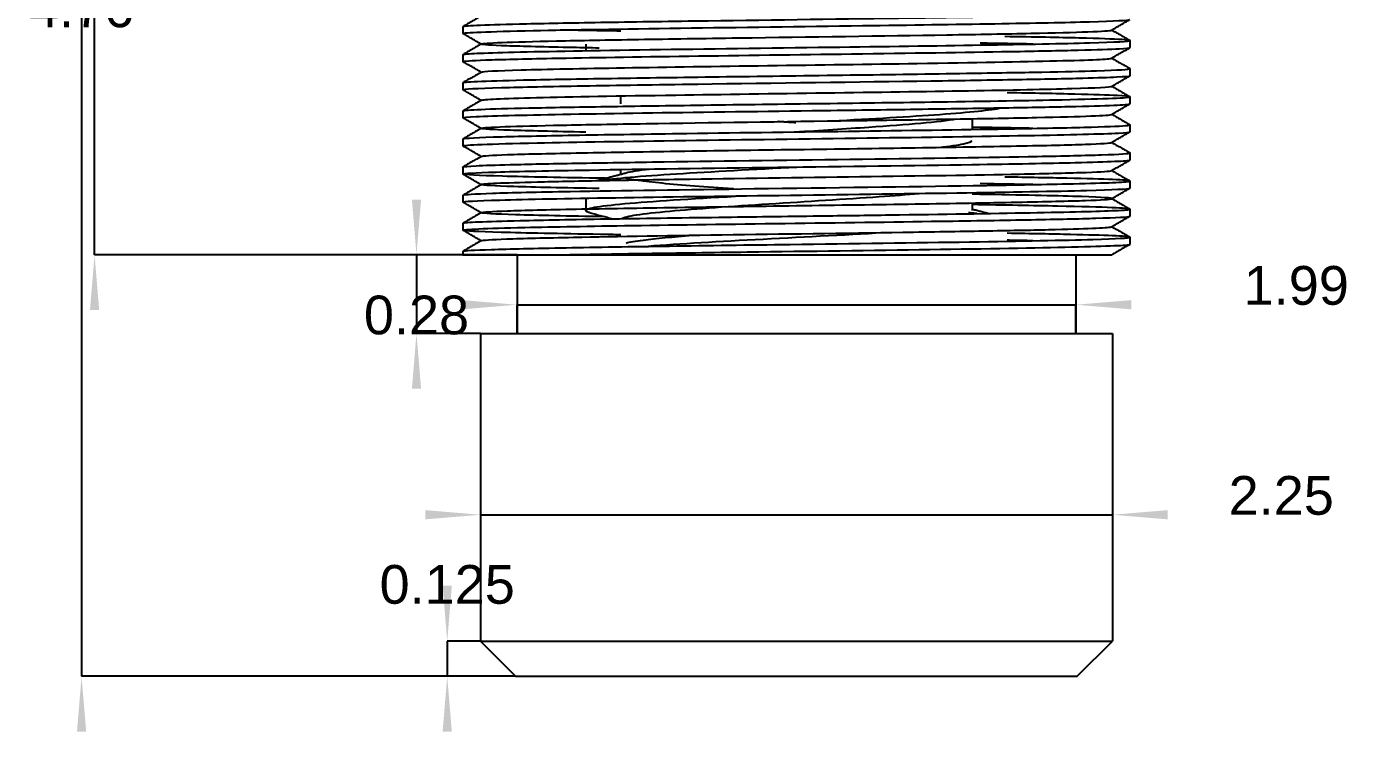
# Model space of a CAD drawing. Header units: millimetres. Extents: x 21 to 283, y 35 to 198.
# Drawn here: x 21 to 140.5, y 63.8 to 127.6 of the extents above; entities that cross this region are included whole.
import ezdxf
from ezdxf.enums import TextEntityAlignment as Align

# ---------------------------------------------------------------- set-up
doc = ezdxf.new("R2010")
doc.units = ezdxf.units.MM
doc.layers.get('0').update_dxf_attribs({"linetype": 'CONTINUOUS'})
for name, color, linetype in [('Dimension004', 7, 'CONTINUOUS'), ('Dimension005', 7, 'CONTINUOUS'), ('Dimension006', 7, 'CONTINUOUS'), ('Dimension007', 7, 'CONTINUOUS'), ('Dimension012', 7, 'CONTINUOUS'), ('Dimension013', 7, 'CONTINUOUS'), ('ProjItem', 7, 'CONTINUOUS')]:
    doc.layers.add(name, color=color, linetype=linetype)
doc.styles.get("Standard").update_dxf_attribs({"font": 'arial.ttf'})
doc.dimstyles.get("Standard").update_dxf_attribs({"dimscale": 0, "dimtxt": 2.5, "dimasz": 2.5, "dimexe": 1.25, "dimexo": 0.625, "dimtad": 1, "dimtxsty": 'STANDARD', "dimcen": 2.5, "dimazin": 3, "dimtfac": 1, "dimtmove": 0, "dimatfit": 3})

# ---------------------------------------------------------------- blocks, each defined once
blk = doc.blocks.new('*Dimension004')
at = {"color": 0}
for points in [[(26.7768, 194.729), (27.6102, 194.729), (27.1935, 189.729)], [(26.7768, 101.925), (27.6102, 101.925), (27.1935, 106.925)]]:
    blk.add_solid(points, dxfattribs=at)
at = {"layer": 'Dimension004'}
for p, q in [((57.2464, 189.729), (27.1935, 189.729)), ((27.1935, 106.925), (27.1935, 189.729)), ((65.4062, 106.925), (27.1935, 106.925))]:
    blk.add_line(p, q, dxfattribs=at)
blk.add_text('3.26', height=3.5, dxfattribs=at).set_placement((27.1935, 150.087), align=Align.CENTER)
blk = doc.blocks.new('*Dimension005')
at = {"color": 0}
for points in [[(55.8943, 111.925), (56.7277, 111.925), (56.311, 106.925)], [(55.8943, 94.813), (56.7277, 94.813), (56.311, 99.813)]]:
    blk.add_solid(points, dxfattribs=at)
at = {"layer": 'Dimension005'}
for p, q in [((65.4062, 106.925), (56.311, 106.925)), ((56.311, 106.925), (56.311, 99.813)), ((62.1042, 99.813), (56.311, 99.813))]:
    blk.add_line(p, q, dxfattribs=at)
blk.add_text('0.28', height=3.5, dxfattribs=at).set_placement((56.311, 99.7378), align=Align.CENTER)
blk = doc.blocks.new('*Dimension006')
at = {"color": 0}
for points in [[(58.6737, 77), (59.5071, 77), (59.0904, 72)], [(58.6737, 63.825), (59.5071, 63.825), (59.0904, 68.825)]]:
    blk.add_solid(points, dxfattribs=at)
at = {"layer": 'Dimension006'}
for p, q in [((62.1042, 72), (59.0904, 72)), ((59.0904, 72), (59.0904, 68.825)), ((65.2792, 68.825), (59.0904, 68.825))]:
    blk.add_line(p, q, dxfattribs=at)
blk.add_text('0.125', height=3.5, dxfattribs=at).set_placement((59.0904, 75.3796), align=Align.CENTER)
blk = doc.blocks.new('*Dimension007')
at = {"color": 0}
for points in [[(25.6031, 194.729), (26.4365, 194.729), (26.0198, 189.729)], [(25.6031, 63.825), (26.4365, 63.825), (26.0198, 68.825)]]:
    blk.add_solid(points, dxfattribs=at)
at = {"layer": 'Dimension007'}
for p, q in [((57.2464, 189.729), (26.0198, 189.729)), ((26.0198, 189.729), (26.0198, 68.825)), ((65.2792, 68.825), (26.0198, 68.825))]:
    blk.add_line(p, q, dxfattribs=at)
blk.add_text('4.76', height=3.5, dxfattribs=at).set_placement((26.0198, 127.503), align=Align.CENTER)
blk = doc.blocks.new('*Dimension012')
at = {"color": 0}
for points in [[(60.4062, 102.828), (60.4062, 101.995), (65.4062, 102.412)], [(120.952, 102.828), (120.952, 101.995), (115.952, 102.412)]]:
    blk.add_solid(points, dxfattribs=at)
at = {"layer": 'Dimension012'}
for p, q in [((65.4062, 99.813), (65.4062, 102.412)), ((65.4062, 102.412), (115.952, 102.412)), ((115.952, 99.813), (115.952, 102.412))]:
    blk.add_line(p, q, dxfattribs=at)
blk.add_text('1.99', height=3.5, dxfattribs=at).set_placement((135.884, 102.412), align=Align.CENTER)
blk = doc.blocks.new('*Dimension013')
at = {"color": 0}
for points in [[(57.1042, 83.009), (57.1042, 83.8424), (62.1042, 83.4257)], [(124.254, 83.009), (124.254, 83.8424), (119.254, 83.4257)]]:
    blk.add_solid(points, dxfattribs=at)
at = {"layer": 'Dimension013'}
for p, q in [((62.1042, 99.813), (62.1042, 83.4257)), ((119.254, 99.813), (119.254, 83.4257)), ((62.1042, 83.4257), (119.254, 83.4257))]:
    blk.add_line(p, q, dxfattribs=at)
blk.add_text('2.25', height=3.5, dxfattribs=at).set_placement((134.527, 83.4257), align=Align.CENTER)

msp = doc.modelspace()

# ---------------------------------------------------------------- linework, layer by layer
at = {"layer": 'ProjItem'}
for p, q in [((60.5167, 127.562), (60.5167, 126.928)), ((120.842, 126.292), (120.842, 125.658)), ((60.5167, 125.022), (60.5167, 124.388)), ((120.842, 123.752), (120.842, 123.118)), ((60.5167, 122.482), (60.5167, 121.848)), ((74.8042, 120.568), (74.8042, 121.291)), ((120.842, 121.212), (120.842, 120.578)), ((60.5167, 119.942), (60.5167, 119.308)), ((106.554, 119.229), (106.554, 118.261)), ((120.842, 118.672), (120.842, 118.038)), ((60.5167, 117.402), (60.5167, 116.768)), ((120.842, 116.132), (120.842, 115.498)), ((60.5167, 114.862), (60.5167, 114.228)), ((74.8042, 114.218), (74.8042, 114.639)), ((120.842, 113.592), (120.842, 112.958)), ((60.5167, 112.322), (60.5167, 111.688)), ((106.554, 111.609), (106.554, 110.921)), ((120.842, 111.052), (120.842, 110.418)), ((60.5167, 109.782), (60.5167, 109.148)), ((120.842, 108.512), (120.842, 107.878)), ((60.5167, 107.242), (60.5167, 106.925)), ((65.4062, 106.925), (65.4062, 99.813)), ((115.952, 106.925), (115.952, 99.813)), ((62.1042, 99.813), (62.1042, 72)), ((119.254, 99.813), (119.254, 72)), ((62.1042, 72), (65.2792, 68.825)), ((116.079, 68.825), (119.254, 72))]:
    msp.add_line(p, q, dxfattribs=at)
for points, degree, knots in [([(60.5167, 126.928), (60.5156, 126.973), (61.0702, 127.017), (62.151, 127.062), (63.2296, 127.106), (64.8344, 127.151), (66.8775, 127.196), (70.2932, 127.27), (74.964, 127.345), (80.1909, 127.42), (85.4114, 127.494), (91.1843, 127.569), (96.6439, 127.644), (100.956, 127.703), (105.072, 127.762), (108.606, 127.82), (112.143, 127.879), (115.098, 127.938), (117.192, 127.997), (119.468, 128.061), (120.727, 128.125), (120.834, 128.189)], 3, [0, 0, 0, 0, 0.0526233, 0.0526233, 0.0526233, 0.105247, 0.105247, 0.105247, 0.193371, 0.193371, 0.193371, 0.281495, 0.281495, 0.281495, 0.351106, 0.351106, 0.351106, 0.420716, 0.420716, 0.420716, 0.496141, 0.496141, 0.496141, 0.496141]), ([(60.5248, 127.571), (60.5945, 127.612), (61.1275, 127.653), (62.0996, 127.693), (63.0703, 127.734), (64.48, 127.775), (66.2652, 127.815), (68.2581, 127.861), (70.7191, 127.906), (73.5111, 127.952), (76.3016, 127.997), (79.4232, 128.043), (82.6961, 128.088), (88.6817, 128.172), (95.184, 128.255), (101.016, 128.338), (104.497, 128.388), (107.744, 128.438), (110.533, 128.487), (113.325, 128.537), (115.66, 128.587), (117.383, 128.636), (119.649, 128.701), (120.846, 128.767), (120.842, 128.832)], 3, [0.00369526, 0.00369526, 0.00369526, 0.00369526, 0.0518048, 0.0518048, 0.0518048, 0.0999144, 0.0999144, 0.0999144, 0.153665, 0.153665, 0.153665, 0.207415, 0.207415, 0.207415, 0.305742, 0.305742, 0.305742, 0.364435, 0.364435, 0.364435, 0.423127, 0.423127, 0.423127, 0.500156, 0.500156, 0.500156, 0.500156]), ([(62.1763, 125.985), (62.2546, 126.031), (62.8902, 126.077), (64.0469, 126.123), (65.2014, 126.168), (66.8764, 126.214), (68.9763, 126.26), (71.0744, 126.306), (73.5964, 126.352), (76.3983, 126.398), (79.1991, 126.444), (82.2784, 126.49), (85.4606, 126.536), (91.826, 126.627), (98.5875, 126.719), (104.273, 126.811), (107.119, 126.857), (109.698, 126.903), (111.863, 126.949), (114.03, 126.994), (115.783, 127.04), (117.02, 127.086), (118.361, 127.136), (119.098, 127.185), (119.182, 127.235)], 3, [50.292, 50.292, 50.292, 50.292, 50.6326, 50.6326, 50.6326, 50.9731, 50.9731, 50.9731, 51.3137, 51.3137, 51.3137, 51.6542, 51.6542, 51.6542, 52.3353, 52.3353, 52.3353, 52.6759, 52.6759, 52.6759, 53.0164, 53.0164, 53.0164, 53.3846, 53.3846, 53.3846, 53.3846]), ([(60.5167, 124.388), (60.515, 124.438), (61.2237, 124.489), (62.5942, 124.539), (63.9615, 124.589), (65.9906, 124.64), (68.5413, 124.69), (71.9184, 124.757), (76.2219, 124.823), (80.935, 124.89), (85.6444, 124.957), (90.7614, 125.024), (95.6699, 125.09), (100.921, 125.162), (105.93, 125.233), (110.012, 125.304), (112.411, 125.346), (114.496, 125.388), (116.166, 125.43), (117.838, 125.472), (119.096, 125.514), (119.878, 125.556), (120.46, 125.587), (120.779, 125.618), (120.834, 125.649)], 3, [0, 0, 0, 0, 0.0594417, 0.0594417, 0.0594417, 0.118883, 0.118883, 0.118883, 0.197683, 0.197683, 0.197683, 0.276483, 0.276483, 0.276483, 0.360763, 0.360763, 0.360763, 0.41024, 0.41024, 0.41024, 0.459718, 0.459718, 0.459718, 0.496362, 0.496362, 0.496362, 0.496362]), ([(60.5248, 125.031), (60.5896, 125.067), (61.0134, 125.104), (61.7963, 125.14), (62.5756, 125.176), (63.7066, 125.212), (65.1468, 125.249), (68.1069, 125.323), (72.4169, 125.398), (77.4299, 125.473), (82.4349, 125.548), (88.1391, 125.622), (93.6864, 125.697), (98.553, 125.763), (103.297, 125.828), (107.366, 125.894), (111.442, 125.959), (114.843, 126.025), (117.175, 126.09), (119.575, 126.158), (120.847, 126.225), (120.842, 126.292)], 3, [0.00369495, 0.00369495, 0.00369495, 0.00369495, 0.046521, 0.046521, 0.046521, 0.0893471, 0.0893471, 0.0893471, 0.177546, 0.177546, 0.177546, 0.265745, 0.265745, 0.265745, 0.343127, 0.343127, 0.343127, 0.420508, 0.420508, 0.420508, 0.499861, 0.499861, 0.499861, 0.499861]), ([(72.8359, 125.613), (72.0256, 125.628), (71.2531, 125.643), (70.5185, 125.657), (67.9605, 125.709), (65.8969, 125.76), (64.4739, 125.811), (63.0477, 125.863), (62.2633, 125.914), (62.1763, 125.965)], 3, [49.3728, 49.3728, 49.3728, 49.3728, 49.482, 49.482, 49.482, 49.8625, 49.8625, 49.8625, 50.2429, 50.2429, 50.2429, 50.2429]), ([(120.834, 126.301), (120.786, 126.328), (120.541, 126.355), (120.098, 126.382), (119.352, 126.427), (118.043, 126.472), (116.246, 126.518), (114.451, 126.563), (112.167, 126.609), (109.523, 126.654)], 3, [0.503559, 0.503559, 0.503559, 0.503559, 0.535312, 0.535312, 0.535312, 0.58893, 0.58893, 0.58893, 0.642548, 0.642548, 0.642548, 0.642548]), ([(62.1763, 123.445), (62.2848, 123.51), (63.5355, 123.576), (65.786, 123.641), (68.0286, 123.706), (71.2663, 123.771), (75.1312, 123.837), (78.9911, 123.902), (83.4701, 123.967), (88.0588, 124.033), (92.6466, 124.098), (97.3347, 124.163), (101.59, 124.229), (106.66, 124.306), (111.094, 124.384), (114.189, 124.462), (115.74, 124.501), (116.963, 124.54), (117.806, 124.578), (118.65, 124.617), (119.115, 124.656), (119.182, 124.695)], 3, [44.0086, 44.0086, 44.0086, 44.0086, 44.4933, 44.4933, 44.4933, 44.9781, 44.9781, 44.9781, 45.4628, 45.4628, 45.4628, 45.9476, 45.9476, 45.9476, 46.5244, 46.5244, 46.5244, 46.8128, 46.8128, 46.8128, 47.1012, 47.1012, 47.1012, 47.1012]), ([(60.5167, 121.848), (60.5116, 121.913), (61.7168, 121.979), (63.9955, 122.044), (65.8352, 122.097), (68.373, 122.15), (71.4135, 122.203), (74.4513, 122.256), (77.9909, 122.309), (81.7658, 122.362), (88.6218, 122.458), (96.2468, 122.554), (102.817, 122.651), (105.664, 122.692), (108.317, 122.734), (110.649, 122.776), (112.981, 122.817), (114.992, 122.859), (116.584, 122.901), (117.908, 122.935), (118.947, 122.97), (119.663, 123.005), (120.382, 123.039), (120.772, 123.074), (120.834, 123.109)], 3, [0, 0, 0, 0, 0.0772291, 0.0772291, 0.0772291, 0.139769, 0.139769, 0.139769, 0.202309, 0.202309, 0.202309, 0.315922, 0.315922, 0.315922, 0.365147, 0.365147, 0.365147, 0.414371, 0.414371, 0.414371, 0.455278, 0.455278, 0.455278, 0.496184, 0.496184, 0.496184, 0.496184]), ([(60.5248, 122.491), (60.5972, 122.533), (61.1691, 122.576), (62.2126, 122.618), (63.2544, 122.66), (64.768, 122.703), (66.6793, 122.745), (68.8367, 122.793), (71.5021, 122.84), (74.5109, 122.888), (77.518, 122.936), (80.8688, 122.984), (84.3517, 123.031), (91.689, 123.132), (99.6095, 123.232), (106.059, 123.333), (108.587, 123.372), (110.895, 123.412), (112.884, 123.451), (114.875, 123.491), (116.546, 123.53), (117.826, 123.569), (119.806, 123.63), (120.846, 123.691), (120.842, 123.752)], 3, [0.00369721, 0.00369721, 0.00369721, 0.00369721, 0.0536627, 0.0536627, 0.0536627, 0.103628, 0.103628, 0.103628, 0.160073, 0.160073, 0.160073, 0.216518, 0.216518, 0.216518, 0.335386, 0.335386, 0.335386, 0.381937, 0.381937, 0.381937, 0.428488, 0.428488, 0.428488, 0.500232, 0.500232, 0.500232, 0.500232]), ([(62.1762, 120.905), (62.243, 120.944), (62.708, 120.983), (63.5524, 121.021), (64.3956, 121.06), (65.6179, 121.099), (67.169, 121.138), (70.2638, 121.216), (74.6984, 121.293), (79.7683, 121.371), (84.0236, 121.437), (88.7117, 121.502), (93.2996, 121.567), (97.8883, 121.632), (102.367, 121.698), (106.227, 121.763), (110.092, 121.828), (113.33, 121.894), (115.572, 121.959), (117.823, 122.024), (119.074, 122.09), (119.182, 122.155)], 3, [37.7251, 37.7251, 37.7251, 37.7251, 38.0135, 38.0135, 38.0135, 38.3019, 38.3019, 38.3019, 38.8787, 38.8787, 38.8787, 39.3635, 39.3635, 39.3635, 39.8482, 39.8482, 39.8482, 40.333, 40.333, 40.333, 40.8177, 40.8177, 40.8177, 40.8177]), ([(60.5248, 119.951), (60.5959, 119.993), (61.1489, 120.034), (62.1583, 120.076), (63.1661, 120.117), (64.6302, 120.159), (66.4798, 120.2), (68.4251, 120.244), (70.7996, 120.288), (73.4785, 120.331), (76.1563, 120.375), (79.1383, 120.419), (82.2695, 120.463), (89.2399, 120.56), (96.9493, 120.657), (103.517, 120.754), (107.908, 120.819), (111.789, 120.885), (114.715, 120.95), (116.685, 120.993), (118.231, 121.037), (119.269, 121.081), (120.309, 121.124), (120.843, 121.168), (120.842, 121.212)], 3, [0.00369592, 0.00369592, 0.00369592, 0.00369592, 0.0527636, 0.0527636, 0.0527636, 0.101831, 0.101831, 0.101831, 0.153475, 0.153475, 0.153475, 0.205119, 0.205119, 0.205119, 0.320082, 0.320082, 0.320082, 0.396897, 0.396897, 0.396897, 0.448517, 0.448517, 0.448517, 0.500136, 0.500136, 0.500136, 0.500136]), ([(120.834, 121.221), (120.772, 121.256), (120.387, 121.29), (119.678, 121.324), (118.838, 121.365), (117.544, 121.406), (115.859, 121.447), (114.176, 121.488), (112.101, 121.529), (109.729, 121.57)], 3, [0.503829, 0.503829, 0.503829, 0.503829, 0.544488, 0.544488, 0.544488, 0.592882, 0.592882, 0.592882, 0.641276, 0.641276, 0.641276, 0.641276]), ([(60.5167, 119.308), (60.5188, 119.346), (60.9162, 119.384), (61.709, 119.422), (62.4981, 119.46), (63.6747, 119.498), (65.1926, 119.536), (68.0187, 119.607), (72.0552, 119.678), (76.7559, 119.749), (81.4497, 119.82), (86.8053, 119.891), (92.0949, 119.962), (95.1292, 120.003), (98.1485, 120.044), (101.006, 120.084), (103.865, 120.125), (106.562, 120.166), (108.979, 120.207), (111.396, 120.247), (113.532, 120.288), (115.29, 120.329), (117.049, 120.37), (118.43, 120.411), (119.367, 120.451), (120.27, 120.49), (120.766, 120.53), (120.834, 120.569)], 3, [0, 0, 0, 0, 0.0449275, 0.0449275, 0.0449275, 0.089855, 0.089855, 0.089855, 0.173649, 0.173649, 0.173649, 0.257443, 0.257443, 0.257443, 0.305532, 0.305532, 0.305532, 0.353622, 0.353622, 0.353622, 0.401711, 0.401711, 0.401711, 0.449801, 0.449801, 0.449801, 0.496063, 0.496063, 0.496063, 0.496063]), ([(62.1762, 118.365), (62.2606, 118.414), (62.9975, 118.464), (64.338, 118.514), (65.5755, 118.56), (67.3278, 118.605), (69.4949, 118.651), (71.6602, 118.697), (74.2393, 118.743), (77.0848, 118.789), (82.7708, 118.881), (89.5323, 118.973), (95.8978, 119.064), (99.0799, 119.11), (102.159, 119.156), (104.96, 119.202), (107.762, 119.248), (110.284, 119.294), (112.382, 119.34), (114.482, 119.386), (116.157, 119.431), (117.311, 119.477), (118.468, 119.523), (119.104, 119.569), (119.182, 119.615)], 3, [31.4417, 31.4417, 31.4417, 31.4417, 31.8099, 31.8099, 31.8099, 32.1504, 32.1504, 32.1504, 32.491, 32.491, 32.491, 33.1721, 33.1721, 33.1721, 33.5126, 33.5126, 33.5126, 33.8532, 33.8532, 33.8532, 34.1938, 34.1938, 34.1938, 34.5343, 34.5343, 34.5343, 34.5343]), ([(93.872, 119.035), (97.5132, 119.231), (100.961, 119.427), (103.659, 119.623), (106.366, 119.819), (108.312, 120.014), (109.183, 120.21)], 3, [64.5726, 64.5726, 64.5726, 64.5726, 65.1538, 65.1538, 65.1538, 65.7351, 65.7351, 65.7351, 65.7351]), ([(60.5248, 117.411), (60.6292, 117.474), (61.8519, 117.537), (64.0617, 117.6), (65.8248, 117.65), (68.2144, 117.7), (71.0663, 117.751), (73.9158, 117.801), (77.2271, 117.851), (80.7732, 117.901), (85.7518, 117.972), (91.1945, 118.043), (96.3704, 118.113), (101.549, 118.184), (106.458, 118.255), (110.437, 118.325), (113.251, 118.375), (115.608, 118.425), (117.347, 118.475), (119.088, 118.525), (120.211, 118.575), (120.64, 118.625), (120.774, 118.641), (120.842, 118.656), (120.842, 118.672)], 3, [0.00369722, 0.00369722, 0.00369722, 0.00369722, 0.0780034, 0.0780034, 0.0780034, 0.137445, 0.137445, 0.137445, 0.196886, 0.196886, 0.196886, 0.28035, 0.28035, 0.28035, 0.363813, 0.363813, 0.363813, 0.422768, 0.422768, 0.422768, 0.481723, 0.481723, 0.481723, 0.500152, 0.500152, 0.500152, 0.500152]), ([(71.6292, 118.016), (68.7476, 118.071), (66.4028, 118.126), (64.7848, 118.18), (63.1626, 118.235), (62.269, 118.29), (62.1762, 118.345)], 3, [30.578, 30.578, 30.578, 30.578, 30.9853, 30.9853, 30.9853, 31.3926, 31.3926, 31.3926, 31.3926]), ([(90.5345, 118.035), (92.8295, 118.181), (95.1324, 118.327), (97.2208, 118.473), (98.9625, 118.595), (100.569, 118.717), (101.922, 118.839), (103.277, 118.961), (104.38, 119.083), (105.164, 119.205)], 3, [0.248735, 0.248735, 0.248735, 0.248735, 0.317764, 0.317764, 0.317764, 0.375304, 0.375304, 0.375304, 0.432844, 0.432844, 0.432844, 0.432844]), ([(60.5167, 116.768), (60.5155, 116.814), (61.1013, 116.86), (62.2412, 116.906), (63.3787, 116.951), (65.0703, 116.997), (67.2186, 117.043), (70.7039, 117.117), (75.4181, 117.192), (80.661, 117.266), (85.8978, 117.341), (91.6594, 117.415), (97.0862, 117.49), (102.453, 117.563), (107.488, 117.637), (111.461, 117.71), (113.45, 117.747), (115.18, 117.784), (116.586, 117.821), (117.993, 117.858), (119.075, 117.894), (119.792, 117.931), (120.429, 117.964), (120.776, 117.996), (120.833, 118.029)], 3, [0, 0, 0, 0, 0.0541095, 0.0541095, 0.0541095, 0.108219, 0.108219, 0.108219, 0.196147, 0.196147, 0.196147, 0.284075, 0.284075, 0.284075, 0.370978, 0.370978, 0.370978, 0.41443, 0.41443, 0.41443, 0.457882, 0.457882, 0.457882, 0.496325, 0.496325, 0.496325, 0.496325]), ([(103.552, 116.639), (104.52, 116.745), (105.277, 116.85), (105.785, 116.955), (106.296, 117.06), (106.552, 117.166), (106.554, 117.271)], 3, [0.400812, 0.400812, 0.400812, 0.400812, 0.450555, 0.450555, 0.450555, 0.500299, 0.500299, 0.500299, 0.500299]), ([(60.5248, 114.871), (60.5867, 114.906), (60.9791, 114.941), (61.7018, 114.975), (62.4216, 115.01), (63.4653, 115.045), (64.7975, 115.08), (66.4065, 115.122), (68.4403, 115.164), (70.7982, 115.206), (73.1553, 115.248), (75.8355, 115.29), (78.714, 115.332), (84.3086, 115.414), (90.6617, 115.495), (96.6384, 115.577), (102.62, 115.659), (108.219, 115.741), (112.435, 115.822), (114.867, 115.869), (116.848, 115.916), (118.266, 115.963), (119.961, 116.02), (120.844, 116.076), (120.842, 116.132)], 3, [0.00369508, 0.00369508, 0.00369508, 0.00369508, 0.0447623, 0.0447623, 0.0447623, 0.0858295, 0.0858295, 0.0858295, 0.135461, 0.135461, 0.135461, 0.185092, 0.185092, 0.185092, 0.281538, 0.281538, 0.281538, 0.377984, 0.377984, 0.377984, 0.433552, 0.433552, 0.433552, 0.499844, 0.499844, 0.499844, 0.499844]), ([(62.1762, 115.825), (62.2646, 115.877), (63.0733, 115.929), (64.5433, 115.981), (66.0099, 116.033), (68.1365, 116.085), (70.7675, 116.137), (73.3959, 116.19), (76.5265, 116.242), (79.9302, 116.294), (83.3325, 116.346), (87.005, 116.398), (90.6791, 116.45), (94.3533, 116.502), (98.0258, 116.554), (101.428, 116.606), (104.832, 116.658), (107.962, 116.71), (110.591, 116.763), (113.222, 116.815), (115.348, 116.867), (116.815, 116.919), (118.285, 116.971), (119.094, 117.023), (119.182, 117.075)], 3, [25.1583, 25.1583, 25.1583, 25.1583, 25.5449, 25.5449, 25.5449, 25.9314, 25.9314, 25.9314, 26.318, 26.318, 26.318, 26.7046, 26.7046, 26.7046, 27.0912, 27.0912, 27.0912, 27.4777, 27.4777, 27.4777, 27.8643, 27.8643, 27.8643, 28.2509, 28.2509, 28.2509, 28.2509]), ([(60.5167, 114.228), (60.5129, 114.289), (61.5504, 114.35), (63.5262, 114.41), (65.4949, 114.471), (68.4015, 114.532), (71.9533, 114.592), (76.7848, 114.675), (82.8187, 114.758), (88.981, 114.84), (95.1118, 114.923), (101.332, 115.005), (106.549, 115.087), (110.269, 115.146), (113.479, 115.204), (115.879, 115.263), (117.423, 115.301), (118.636, 115.338), (119.472, 115.376), (120.312, 115.413), (120.766, 115.451), (120.834, 115.489)], 3, [0, 0, 0, 0, 0.0716785, 0.0716785, 0.0716785, 0.143357, 0.143357, 0.143357, 0.241025, 0.241025, 0.241025, 0.338201, 0.338201, 0.338201, 0.407421, 0.407421, 0.407421, 0.451883, 0.451883, 0.451883, 0.496345, 0.496345, 0.496345, 0.496345]), ([(72.8359, 113.637), (74.1795, 113.841), (76.6548, 114.046), (79.8284, 114.25), (82.9937, 114.454), (86.841, 114.659), (90.697, 114.863)], 3, [56.9079, 56.9079, 56.9079, 56.9079, 57.5148, 57.5148, 57.5148, 58.1218, 58.1218, 58.1218, 58.1218]), ([(73.3817, 113.84), (69.5207, 113.903), (66.3084, 113.966), (64.0893, 114.029), (61.8623, 114.093), (60.6296, 114.156), (60.5248, 114.219)], 3, [0.847109, 0.847109, 0.847109, 0.847109, 0.921705, 0.921705, 0.921705, 0.996302, 0.996302, 0.996302, 0.996302]), ([(60.5248, 112.331), (60.616, 112.385), (61.5288, 112.439), (63.1914, 112.493), (64.8495, 112.547), (67.2581, 112.601), (70.2219, 112.655), (74.7823, 112.739), (80.6832, 112.822), (86.8521, 112.905), (93.6914, 112.998), (100.816, 113.09), (106.656, 113.182), (109.966, 113.235), (112.871, 113.287), (115.15, 113.339), (116.717, 113.375), (117.993, 113.411), (118.931, 113.447), (119.871, 113.483), (120.473, 113.519), (120.716, 113.555), (120.8, 113.567), (120.842, 113.579), (120.842, 113.592)], 3, [0.00369484, 0.00369484, 0.00369484, 0.00369484, 0.0675226, 0.0675226, 0.0675226, 0.13135, 0.13135, 0.13135, 0.229746, 0.229746, 0.229746, 0.338853, 0.338853, 0.338853, 0.400638, 0.400638, 0.400638, 0.443077, 0.443077, 0.443077, 0.485515, 0.485515, 0.485515, 0.500021, 0.500021, 0.500021, 0.500021]), ([(62.1762, 113.285), (62.2436, 113.324), (62.718, 113.363), (63.5794, 113.403), (64.4397, 113.442), (65.6868, 113.481), (67.2684, 113.521), (68.849, 113.56), (70.7636, 113.599), (72.932, 113.638), (75.0996, 113.678), (77.5203, 113.717), (80.0925, 113.756), (85.235, 113.835), (90.9859, 113.913), (96.413, 113.992), (101.844, 114.07), (106.928, 114.149), (110.84, 114.227), (113.398, 114.279), (115.461, 114.33), (116.884, 114.381), (118.311, 114.433), (119.095, 114.484), (119.182, 114.535)], 3, [18.8748, 18.8748, 18.8748, 18.8748, 19.1663, 19.1663, 19.1663, 19.4578, 19.4578, 19.4578, 19.7492, 19.7492, 19.7492, 20.0407, 20.0407, 20.0407, 20.6236, 20.6236, 20.6236, 21.2066, 21.2066, 21.2066, 21.587, 21.587, 21.587, 21.9675, 21.9675, 21.9675, 21.9675]), ([(84.9771, 112.88), (82.4938, 113.049), (80.2557, 113.219), (78.5438, 113.388), (76.8269, 113.557), (75.635, 113.727), (75.1142, 113.896)], 3, [0.808647, 0.808647, 0.808647, 0.808647, 0.888586, 0.888586, 0.888586, 0.968526, 0.968526, 0.968526, 0.968526]), ([(120.834, 113.601), (120.764, 113.642), (120.235, 113.682), (119.271, 113.723), (118.308, 113.763), (116.909, 113.804), (115.138, 113.844), (113.545, 113.881), (111.65, 113.917), (109.523, 113.954)], 3, [0.503715, 0.503715, 0.503715, 0.503715, 0.551597, 0.551597, 0.551597, 0.59948, 0.59948, 0.59948, 0.642592, 0.642592, 0.642592, 0.642592]), ([(60.5167, 111.688), (60.5117, 111.752), (61.6677, 111.816), (63.8553, 111.88), (66.2471, 111.95), (69.8899, 112.021), (74.2983, 112.091), (78.699, 112.161), (83.8628, 112.232), (89.1019, 112.302), (94.661, 112.377), (100.299, 112.451), (105.176, 112.526), (110.061, 112.6), (114.18, 112.675), (116.918, 112.75), (119.366, 112.816), (120.724, 112.882), (120.834, 112.949)], 3, [0, 0, 0, 0, 0.075593, 0.075593, 0.075593, 0.158588, 0.158588, 0.158588, 0.241582, 0.241582, 0.241582, 0.329645, 0.329645, 0.329645, 0.417708, 0.417708, 0.417708, 0.496136, 0.496136, 0.496136, 0.496136]), ([(72.8359, 112.913), (69.6089, 112.972), (66.9575, 113.031), (65.126, 113.089), (63.2892, 113.148), (62.2748, 113.206), (62.1762, 113.265)], 3, [17.9557, 17.9557, 17.9557, 17.9557, 18.3907, 18.3907, 18.3907, 18.8257, 18.8257, 18.8257, 18.8257]), ([(74.8631, 110.194), (75.0173, 110.308), (75.4792, 110.423), (76.2228, 110.537), (76.9652, 110.652), (77.9894, 110.766), (79.236, 110.88), (81.6044, 111.098), (84.8044, 111.317), (88.1886, 111.535), (91.57, 111.753), (95.1291, 111.971), (98.1485, 112.189), (99.4701, 112.284), (100.693, 112.38), (101.765, 112.475)], 3, [0.0137476, 0.0137476, 0.0137476, 0.0137476, 0.0679258, 0.0679258, 0.0679258, 0.122104, 0.122104, 0.122104, 0.225183, 0.225183, 0.225183, 0.328263, 0.328263, 0.328263, 0.373379, 0.373379, 0.373379, 0.373379]), ([(119.182, 112.015), (119.075, 112.079), (117.858, 112.144), (115.667, 112.208), (113.484, 112.272), (110.33, 112.337), (106.554, 112.401)], 3, [15.7331, 15.7331, 15.7331, 15.7331, 16.211, 16.211, 16.211, 16.6889, 16.6889, 16.6889, 16.6889]), ([(62.1763, 110.745), (62.2646, 110.797), (63.0733, 110.849), (64.5433, 110.901), (66.0099, 110.953), (68.1365, 111.005), (70.7675, 111.057), (73.3959, 111.11), (76.5265, 111.162), (79.9302, 111.214), (83.3325, 111.266), (87.005, 111.318), (90.6792, 111.37), (94.3533, 111.422), (98.0258, 111.474), (101.428, 111.526), (104.832, 111.578), (107.962, 111.63), (110.591, 111.683), (113.222, 111.735), (115.348, 111.787), (116.815, 111.839), (118.285, 111.891), (119.094, 111.943), (119.182, 111.995)], 3, [12.5914, 12.5914, 12.5914, 12.5914, 12.978, 12.978, 12.978, 13.3646, 13.3646, 13.3646, 13.7511, 13.7511, 13.7511, 14.1377, 14.1377, 14.1377, 14.5243, 14.5243, 14.5243, 14.9109, 14.9109, 14.9109, 15.2974, 15.2974, 15.2974, 15.684, 15.684, 15.684, 15.684]), ([(71.6292, 110.928), (71.6316, 111.039), (71.9728, 111.15), (72.6527, 111.26), (73.3283, 111.371), (74.3331, 111.482), (75.6134, 111.593), (78.1666, 111.815), (81.846, 112.037), (85.8996, 112.259)], 3, [56.55, 56.55, 56.55, 56.55, 56.8793, 56.8793, 56.8793, 57.2086, 57.2086, 57.2086, 57.8672, 57.8672, 57.8672, 57.8672]), ([(120.834, 111.061), (120.763, 111.102), (120.222, 111.143), (119.234, 111.184), (118.121, 111.231), (116.436, 111.277), (114.279, 111.324), (112.125, 111.37), (109.499, 111.416), (106.554, 111.463)], 3, [0.503754, 0.503754, 0.503754, 0.503754, 0.552226, 0.552226, 0.552226, 0.606987, 0.606987, 0.606987, 0.661748, 0.661748, 0.661748, 0.661748]), ([(60.5167, 109.148), (60.5158, 109.19), (61.0017, 109.232), (61.9517, 109.273), (62.9, 109.315), (64.3125, 109.357), (66.12, 109.399), (68.6704, 109.457), (72.0151, 109.516), (75.844, 109.575), (84.2426, 109.705), (94.9903, 109.834), (103.7, 109.964), (106.728, 110.009), (109.511, 110.054), (111.896, 110.099), (114.283, 110.144), (116.271, 110.189), (117.75, 110.234), (119.674, 110.292), (120.736, 110.35), (120.834, 110.409)], 3, [0, 0, 0, 0, 0.049313, 0.049313, 0.049313, 0.098626, 0.098626, 0.098626, 0.16827, 0.16827, 0.16827, 0.32114, 0.32114, 0.32114, 0.374289, 0.374289, 0.374289, 0.427439, 0.427439, 0.427439, 0.496417, 0.496417, 0.496417, 0.496417]), ([(60.5248, 109.791), (60.5909, 109.83), (61.0701, 109.868), (61.9433, 109.907), (62.8153, 109.945), (64.0813, 109.984), (65.689, 110.022), (67.7764, 110.072), (70.4452, 110.122), (73.5124, 110.172), (76.5779, 110.222), (80.041, 110.272), (83.6703, 110.322), (86.6381, 110.363), (89.7157, 110.404), (92.7605, 110.445), (94.9122, 110.474), (97.0477, 110.502), (99.1188, 110.531), (103.874, 110.598), (108.278, 110.664), (111.808, 110.731), (115.346, 110.797), (118.008, 110.863), (119.476, 110.93), (120.38, 110.97), (120.842, 111.011), (120.842, 111.052)], 3, [0.00369703, 0.00369703, 0.00369703, 0.00369703, 0.049161, 0.049161, 0.049161, 0.094625, 0.094625, 0.094625, 0.153706, 0.153706, 0.153706, 0.212786, 0.212786, 0.212786, 0.261118, 0.261118, 0.261118, 0.295278, 0.295278, 0.295278, 0.373634, 0.373634, 0.373634, 0.451991, 0.451991, 0.451991, 0.500062, 0.500062, 0.500062, 0.500062]), ([(73.3779, 110.364), (69.9979, 110.424), (67.2085, 110.484), (65.2805, 110.544), (63.3467, 110.605), (62.2773, 110.665), (62.1763, 110.725)], 3, [11.6481, 11.6481, 11.6481, 11.6481, 12.0952, 12.0952, 12.0952, 12.5423, 12.5423, 12.5423, 12.5423]), ([(74.8042, 108.737), (74.17, 108.747), (73.5515, 108.757), (72.9484, 108.767), (69.2092, 108.829), (66.1056, 108.891), (63.9642, 108.953), (61.8153, 109.015), (60.628, 109.077), (60.5248, 109.139)], 3, [0.815258, 0.815258, 0.815258, 0.815258, 0.828736, 0.828736, 0.828736, 0.912258, 0.912258, 0.912258, 0.99578, 0.99578, 0.99578, 0.99578]), ([(62.1763, 108.205), (62.2633, 108.256), (63.0477, 108.307), (64.4739, 108.359), (65.8969, 108.41), (67.9605, 108.461), (70.5185, 108.512), (74.4308, 108.591), (79.5144, 108.67), (84.9453, 108.748), (90.3724, 108.827), (96.1233, 108.905), (101.266, 108.984), (103.838, 109.023), (106.259, 109.062), (108.426, 109.102), (110.595, 109.141), (112.509, 109.18), (114.09, 109.219), (115.671, 109.259), (116.919, 109.298), (117.779, 109.337), (118.64, 109.376), (119.115, 109.416), (119.182, 109.455)], 3, [6.30798, 6.30798, 6.30798, 6.30798, 6.68842, 6.68842, 6.68842, 7.06886, 7.06886, 7.06886, 7.65179, 7.65179, 7.65179, 8.23473, 8.23473, 8.23473, 8.52619, 8.52619, 8.52619, 8.81766, 8.81766, 8.81766, 9.10913, 9.10913, 9.10913, 9.40059, 9.40059, 9.40059, 9.40059]), ([(76.7345, 107.682), (79.4281, 107.893), (83.0524, 108.103), (86.9394, 108.313), (90.8232, 108.523), (94.9476, 108.733), (98.5525, 108.943)], 3, [51.0162, 51.0162, 51.0162, 51.0162, 51.6399, 51.6399, 51.6399, 52.2636, 52.2636, 52.2636, 52.2636]), ([(120.834, 108.521), (120.763, 108.562), (120.224, 108.603), (119.239, 108.644), (118.335, 108.682), (117.054, 108.72), (115.448, 108.757), (113.842, 108.795), (111.911, 108.833), (109.729, 108.87)], 3, [0.503885, 0.503885, 0.503885, 0.503885, 0.552294, 0.552294, 0.552294, 0.596834, 0.596834, 0.596834, 0.641374, 0.641374, 0.641374, 0.641374]), ([(60.5248, 107.251), (60.6142, 107.304), (61.492, 107.357), (63.0908, 107.41), (64.6855, 107.463), (67.0005, 107.516), (69.8596, 107.569), (72.5596, 107.619), (75.7449, 107.669), (79.1982, 107.719), (82.6502, 107.769), (86.3699, 107.819), (90.1043, 107.869), (95.7751, 107.945), (101.473, 108.021), (106.32, 108.097), (111.041, 108.171), (114.949, 108.245), (117.476, 108.319), (119.68, 108.383), (120.846, 108.447), (120.842, 108.512)], 3, [0.00369782, 0.00369782, 0.00369782, 0.00369782, 0.0662702, 0.0662702, 0.0662702, 0.128843, 0.128843, 0.128843, 0.18799, 0.18799, 0.18799, 0.247137, 0.247137, 0.247137, 0.336957, 0.336957, 0.336957, 0.424307, 0.424307, 0.424307, 0.500192, 0.500192, 0.500192, 0.500192]), ([(69.3138, 106.925), (71.5801, 106.968), (74.2149, 107.011), (77.0835, 107.054), (79.9511, 107.097), (83.0526, 107.14), (86.229, 107.183), (91.7889, 107.259), (97.585, 107.334), (102.735, 107.409), (107.892, 107.485), (112.398, 107.56), (115.567, 107.635), (117.207, 107.674), (118.499, 107.713), (119.388, 107.752), (120.278, 107.791), (120.767, 107.83), (120.834, 107.869)], 3, [0.00000027, 0.00000027, 0.00000027, 0.00000027, 0.0581046, 0.0581046, 0.0581046, 0.116209, 0.116209, 0.116209, 0.217863, 0.217863, 0.217863, 0.319518, 0.319518, 0.319518, 0.37202, 0.37202, 0.37202, 0.424523, 0.424523, 0.424523, 0.424523]), ([(75.2643, 107.99), (75.6066, 108.081), (76.139, 108.172), (76.8407, 108.264), (77.9428, 108.407), (79.4746, 108.551), (81.2947, 108.694)], 3, [0.0384358, 0.0384358, 0.0384358, 0.0384358, 0.0815593, 0.0815593, 0.0815593, 0.149387, 0.149387, 0.149387, 0.149387]), ([(60.5167, 106.925), (60.5639, 106.925), (60.7055, 106.925), (60.9409, 106.925), (61.2695, 106.925), (61.6903, 106.925), (62.2018, 106.925), (62.8026, 106.925), (63.4906, 106.925), (64.2638, 106.925), (65.1198, 106.925), (66.0558, 106.925), (67.069, 106.925), (68.1561, 106.925), (69.3138, 106.925)], 1, [0, 0, 0.0559749, 0.11195, 0.167925, 0.223899, 0.279874, 0.335849, 0.391824, 0.447799, 0.503774, 0.559749, 0.615724, 0.671698, 0.727673, 0.783648, 0.783648]), ([(69.3138, 106.925), (73.2776, 106.925), (78.3077, 106.925), (83.6823, 106.925), (90.7992, 106.925), (98.4835, 106.925), (104.775, 106.925), (107.784, 106.925), (110.476, 106.925), (112.678, 106.925), (114.864, 106.925), (116.567, 106.925), (117.675, 106.925), (118.682, 106.925), (119.2, 106.925), (119.199, 106.925)], 3, [0.212792, 0.212792, 0.212792, 0.212792, 0.400349, 0.400349, 0.400349, 0.648873, 0.648873, 0.648873, 0.767614, 0.767614, 0.767614, 0.885336, 0.885336, 0.885336, 0.992036, 0.992036, 0.992036, 0.992036]), ([(62.1042, 99.813), (62.8206, 99.813), (64.934, 99.813), (68.3383, 99.813), (72.8629, 99.813), (78.2809, 99.813), (84.3206, 99.813), (90.6792, 99.813), (97.0377, 99.813), (103.077, 99.813), (108.495, 99.813), (113.02, 99.813), (116.424, 99.813), (118.538, 99.813), (119.254, 99.813)], 1, [0, 0, 0.224399, 0.448799, 0.673198, 0.897598, 1.122, 1.3464, 1.5708, 1.7952, 2.0196, 2.24399, 2.46839, 2.69279, 2.91719, 3.14159, 3.14159]), ([(62.1042, 72), (62.8206, 72), (64.934, 72), (68.3383, 72), (72.8629, 72), (78.2809, 72), (84.3206, 72), (90.6792, 72), (97.0377, 72), (103.077, 72), (108.495, 72), (113.02, 72), (116.424, 72), (118.538, 72), (119.254, 72)], 1, [0, 0, 0.224399, 0.448799, 0.673198, 0.897598, 1.122, 1.3464, 1.5708, 1.7952, 2.0196, 2.24399, 2.46839, 2.69279, 2.91719, 3.14159, 3.14159]), ([(65.2792, 68.825), (65.916, 68.825), (67.7945, 68.825), (70.8206, 68.825), (74.8425, 68.825), (79.6585, 68.825), (85.0271, 68.825), (90.6792, 68.825), (96.3312, 68.825), (101.7, 68.825), (106.516, 68.825), (110.538, 68.825), (113.564, 68.825), (115.442, 68.825), (116.079, 68.825)], 1, [0, 0, 0.224399, 0.448799, 0.673198, 0.897598, 1.122, 1.3464, 1.5708, 1.7952, 2.0196, 2.24399, 2.46839, 2.69279, 2.91719, 3.14159, 3.14159])]:
    msp.add_open_spline(points, degree=degree, knots=knots, dxfattribs=at)
for points, degree in [([(62.1762, 128.525), (60.5248, 127.571)], 1), ([(119.182, 127.235), (120.834, 128.189)], 1), ([(60.5167, 127.562), (60.5167, 127.566), (60.5248, 127.571)], 2), ([(60.5248, 126.919), (60.5167, 126.923), (60.5167, 126.928)], 2), ([(62.1591, 125.975), (60.5248, 126.919)], 1), ([(74.8042, 127.151), (72.8135, 127.182), (70.9665, 127.214), (69.3138, 127.245)], 3), ([(119.199, 127.245), (120.834, 126.301)], 1), ([(62.1763, 125.985), (60.5248, 125.031)], 1), ([(62.1763, 125.965), (62.1591, 125.975), (62.1763, 125.985)], 2), ([(71.6291, 125.975), (71.6291, 125.38)], 1), ([(112.044, 125.975), (110.599, 126.002), (109.006, 126.03), (107.297, 126.057)], 3), ([(119.182, 124.695), (120.834, 125.649)], 1), ([(120.842, 126.292), (120.842, 126.296), (120.834, 126.301)], 2), ([(120.834, 125.649), (120.842, 125.653), (120.842, 125.658)], 2), ([(60.5167, 125.022), (60.5167, 125.026), (60.5248, 125.031)], 2), ([(60.5248, 124.379), (60.5167, 124.383), (60.5167, 124.388)], 2), ([(62.1591, 123.435), (60.5248, 124.379)], 1), ([(119.199, 124.705), (120.834, 123.761)], 1), ([(62.1763, 123.445), (60.5248, 122.491)], 1), ([(119.182, 122.155), (120.834, 123.109)], 1), ([(120.842, 123.752), (120.842, 123.756), (120.834, 123.761)], 2), ([(120.834, 123.109), (120.842, 123.113), (120.842, 123.118)], 2), ([(60.5167, 122.482), (60.5167, 122.486), (60.5248, 122.491)], 2), ([(119.199, 122.165), (120.834, 121.221)], 1), ([(60.5248, 121.839), (60.5167, 121.843), (60.5167, 121.848)], 2), ([(62.1762, 120.885), (60.5248, 121.839)], 1), ([(62.1762, 120.905), (60.5248, 119.951)], 1), ([(120.842, 121.212), (120.842, 121.216), (120.834, 121.221)], 2), ([(60.5167, 119.942), (60.5167, 119.946), (60.5248, 119.951)], 2), ([(119.182, 119.615), (120.834, 120.569)], 1), ([(119.199, 119.625), (120.834, 118.681)], 1), ([(120.834, 120.569), (120.842, 120.573), (120.842, 120.578)], 2), ([(60.5248, 119.299), (60.5167, 119.303), (60.5167, 119.308)], 2), ([(62.1762, 118.345), (60.5248, 119.299)], 1), ([(62.1762, 118.365), (60.5248, 117.411)], 1), ([(90.6228, 118.862), (89.8061, 118.914), (88.9938, 118.966)], 2), ([(112.045, 118.355), (110.392, 118.386), (108.546, 118.418), (106.554, 118.449)], 3), ([(120.842, 118.672), (120.842, 118.676), (120.834, 118.681)], 2), ([(60.5167, 117.402), (60.5167, 117.406), (60.5248, 117.411)], 2), ([(119.182, 117.075), (120.834, 118.029)], 1), ([(120.833, 118.029), (120.842, 118.033), (120.842, 118.038)], 2), ([(60.5248, 116.759), (60.5167, 116.763), (60.5167, 116.768)], 2), ([(62.1591, 115.815), (60.5248, 116.759)], 1), ([(119.199, 117.085), (120.834, 116.141)], 1), ([(120.842, 116.132), (120.842, 116.136), (120.834, 116.141)], 2), ([(60.5167, 114.862), (60.5167, 114.866), (60.5248, 114.871)], 2), ([(62.1762, 115.825), (60.5248, 114.871)], 1), ([(119.182, 114.535), (120.834, 115.489)], 1), ([(120.834, 115.489), (120.842, 115.493), (120.842, 115.498)], 2), ([(60.5248, 114.219), (60.5167, 114.223), (60.5167, 114.228)], 2), ([(62.1762, 113.265), (60.5248, 114.219)], 1), ([(72.5961, 113.632), (73.9285, 113.984), (75.2644, 114.34)], 2), ([(75.2644, 114.34), (75.6872, 114.453), (76.4014, 114.566), (77.3671, 114.678)], 3), ([(119.199, 114.545), (120.834, 113.601)], 1), ([(120.842, 113.592), (120.842, 113.596), (120.834, 113.601)], 2), ([(60.5167, 112.322), (60.5167, 112.326), (60.5248, 112.331)], 2), ([(62.1762, 113.285), (60.5248, 112.331)], 1), ([(62.1762, 113.265), (62.1591, 113.275), (62.1762, 113.285)], 2), ([(112.044, 113.275), (110.599, 113.302), (109.006, 113.33), (107.297, 113.357)], 3), ([(119.182, 111.995), (120.834, 112.949)], 1), ([(120.834, 112.949), (120.842, 112.953), (120.842, 112.958)], 2), ([(60.5248, 111.679), (60.5167, 111.683), (60.5167, 111.688)], 2), ([(62.1763, 110.725), (60.5248, 111.679)], 1), ([(71.6292, 112.047), (71.6292, 110.928)], 1), ([(119.182, 111.995), (119.199, 112.005), (119.182, 112.015)], 2), ([(119.182, 112.015), (120.834, 111.061)], 1), ([(62.1763, 110.745), (60.5248, 109.791)], 1), ([(62.1763, 110.725), (62.1591, 110.735), (62.1763, 110.745)], 2), ([(72.0178, 110.723), (71.6297, 110.825), (71.6292, 110.928)], 2), ([(72.0178, 110.723), (74.0667, 110.181)], 1), ([(106.998, 110.648), (106.642, 110.684), (106.244, 110.721)], 2), ([(107.982, 110.664), (106.554, 111.043)], 1), ([(119.182, 109.455), (120.834, 110.409)], 1), ([(120.842, 111.052), (120.842, 111.056), (120.834, 111.061)], 2), ([(120.834, 110.409), (120.842, 110.413), (120.842, 110.418)], 2), ([(60.5167, 109.782), (60.5167, 109.786), (60.5248, 109.791)], 2), ([(60.5248, 109.139), (60.5167, 109.143), (60.5167, 109.148)], 2), ([(62.1591, 108.195), (60.5248, 109.139)], 1), ([(119.199, 109.465), (120.834, 108.521)], 1), ([(62.1763, 108.205), (60.5248, 107.251)], 1), ([(62.1763, 108.185), (62.1591, 108.195), (62.1763, 108.205)], 2), ([(112.044, 108.195), (110.941, 108.216), (109.729, 108.237)], 2), ([(120.834, 107.869), (119.199, 106.925)], 1), ([(120.842, 108.512), (120.842, 108.516), (120.834, 108.521)], 2), ([(120.834, 107.869), (120.842, 107.873), (120.842, 107.878)], 2), ([(60.5167, 107.242), (60.5167, 107.246), (60.5248, 107.251)], 2), ([(119.199, 106.925), (119.199, 106.925)], 1), ([(119.199, 106.925), (119.199, 106.925)], 1)]:
    msp.add_open_spline(points, degree=degree, dxfattribs=at)

# ---------------------------------------------------------------- dimensions: what is measured, and where the dimension line sits
at = {"layer": 'Dimension004'}
dim = msp.add_linear_dim(base=(27.1935, 150.087), p1=(65.4062, 106.925), p2=(57.2464, 189.729), angle=90, text='3.26', dimstyle='STANDARD', dxfattribs=at)
dim.commit()
dim.dimension.update_dxf_attribs({"geometry": '*Dimension004', "text_midpoint": (32.1694, 149.597)})
at = {"layer": 'Dimension005'}
dim = msp.add_linear_dim(base=(56.311, 99.7378), p1=(65.4062, 106.925), p2=(62.1042, 99.813), angle=90, text='0.28', dimstyle='STANDARD', dxfattribs=at)
dim.commit()
dim.dimension.update_dxf_attribs({"geometry": '*Dimension005', "text_midpoint": (51.776, 97.6323)})
at = {"layer": 'Dimension006'}
dim = msp.add_linear_dim(base=(59.0904, 75.3796), p1=(62.1042, 72), p2=(65.2792, 68.825), angle=90, text='0.125', dimstyle='STANDARD', dxfattribs=at)
dim.commit()
dim.dimension.update_dxf_attribs({"geometry": '*Dimension006', "text_midpoint": (55.5549, 78.9152)})
at = {"layer": 'Dimension007'}
dim = msp.add_linear_dim(base=(26.0198, 127.503), p1=(57.2464, 189.729), p2=(65.2792, 68.825), angle=90, text='4.76', dimstyle='STANDARD', dxfattribs=at)
dim.commit()
dim.dimension.update_dxf_attribs({"geometry": '*Dimension007', "text_midpoint": (21.0308, 127.835)})
at = {"layer": 'Dimension012'}
dim = msp.add_linear_dim(base=(135.884, 102.412), p1=(65.4062, 99.813), p2=(115.952, 99.813), text='1.99', dimstyle='STANDARD', dxfattribs=at)
dim.commit()
dim.dimension.update_dxf_attribs({"geometry": '*Dimension012', "text_midpoint": (135.884, 107.412)})
at = {"layer": 'Dimension013'}
dim = msp.add_linear_dim(base=(134.527, 83.4257), p1=(62.1042, 99.813), p2=(119.254, 99.813), text='2.25', dimstyle='STANDARD', dxfattribs=at)
dim.commit()
dim.dimension.update_dxf_attribs({"geometry": '*Dimension013', "text_midpoint": (134.527, 88.4257)})

doc.saveas('drawing.dxf')
